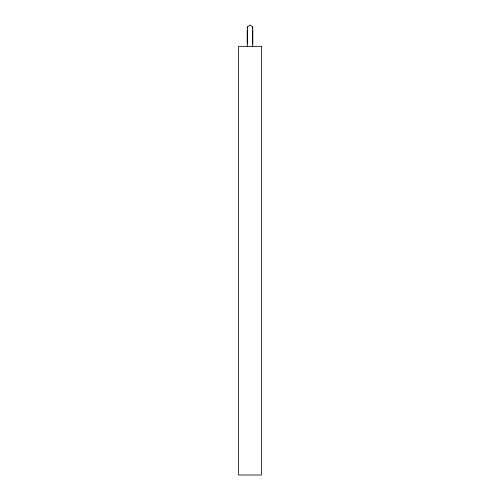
<?xml version="1.0" encoding="UTF-8"?>
<svg xmlns="http://www.w3.org/2000/svg" width="500" height="500" viewBox="0 0 500 500"><rect width="100%" height="100%" fill="white"/><g stroke="black" fill="none" stroke-linecap="round" stroke-linejoin="round"><path stroke-width="0.75" d="M247.288 30.144L247.275 46.694M252.725 30.15L252.706 46.7M252.306 28.25L252.725 26.975L250.006 25L247.288 26.975L247.288 43.275M247.288 26.975L247.7 28.25M252.725 26.975L252.725 43.275M261.5 46.325L238.5 46.325L238.5 475L261.5 475L261.5 46.325"/></g></svg>
